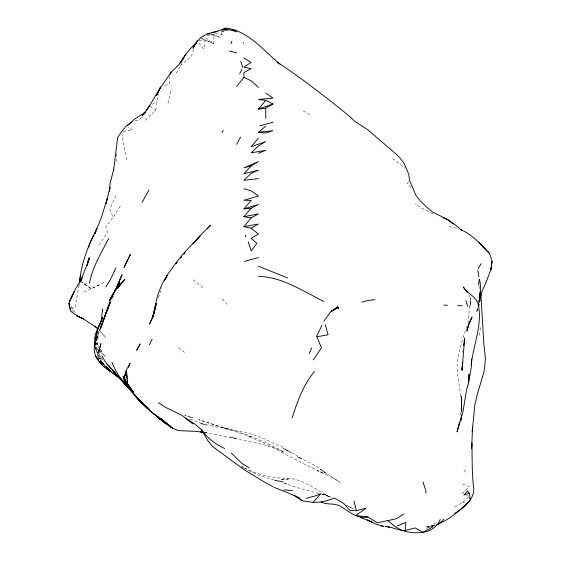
<?xml version="1.0" encoding="UTF-8"?>
<svg xmlns="http://www.w3.org/2000/svg" width="561" height="561" viewBox="0 0 561 561"><rect width="100%" height="100%" fill="white"/><g stroke="black" fill="none" stroke-linecap="round" stroke-linejoin="round"><path stroke-width="0.42" stroke-dasharray="2.81 2.1" d="M461.577 411.914L461.044 395.961L461.577 411.914L461.64 404.011L461.394 414.186M169.667 76.31L169.583 83.82L163.076 86.163M468.077 323.318L468.456 316.124L470.868 299.742L470.77 297.989L469.894 306.895L470.868 299.742L469.305 295.058M479.136 286.047L479.367 291.447M99.781 348.935L97.298 345.709L96.99 344.152L99.514 329.16M145.257 120.152L155.642 110.524L158.3 94.094M98.841 356.375L99.192 353.788M99.311 352.925L99.662 350.337M460.609 415.105L461.556 404.067L461.079 395.94L461.556 403.506C460.791 388.654 455.56 374.222 457.594 359.243C459.901 347.189 463.533 335.457 467.755 324.062M462.573 352.336L462.86 350.646M479.122 335.148L480.868 325.752M477.537 307.947L476.577 312.239L477.558 309.125M167.97 103.413L171.203 88.743M79.052 285.29L74.844 308.298L70.188 307.751M477.481 308.816L476.927 311.236L477.628 308.971M181.946 62.04L180.951 65.195L175.824 73.694M158.433 297.646L161.736 287.835M193.734 49.242L191.462 56.261L180.951 65.195L178.475 65.714M115.994 195.607L109.816 208.832L113.034 217.584L105.763 226.819L107.516 232.689L99.248 244.708M120.306 206.034L113.034 217.584M112.27 298.648L114.57 294.048M78.673 285.886L79.466 284.553M408.639 181.638L407.286 183.531L412.244 189.057M208.376 33.948L219.898 37.307L222.1 34.368L221.041 30.792L225.01 31.865L219.071 31.928M141.484 117.235L139.437 119.879L134.444 120.98M462.033 493.736L469.305 486.759L462.033 483.757M454.768 507.116L462.033 502.712L469.305 496.282L466.885 495.433M430.077 527.158L436.837 522.01M431.339 527.389L434.284 526.232M434.417 524.865L432.952 525.727L425.68 527.123L434.985 525.166M152.354 104.241L156.807 101.632M83.954 292.148L105.763 281.51M97.628 285.752L98.491 285.346L91.226 288.663L83.954 284.062L81.492 281.931M434.565 525.138L432.952 525.727L434.502 525.362M434.424 525.159L425.68 528.322L430.525 527.522M430.217 527.375L435.105 525.622M462.033 502.712L466.072 501.997M123.175 131.386L132.887 129.794L127.789 126.856M431.528 527.34L432.952 527.123M198.839 40.813L205.158 39.957L213.524 43.527L214.19 34.747L210.873 34.228M206.532 35.631L214.19 34.747L219.898 37.307M83.954 284.062L88.526 283.614M204.456 432.482L206.946 432.819L204.449 432.419M215.305 33.253L222.1 34.368M204.562 432.468L236.637 438.513L229.961 437.026C244.14 441.311 259.063 442.545 272.997 447.685C289.806 456.57 306.544 465.672 323.886 473.4L317.126 470.658L333.346 478.084L340.218 482.516L319.959 469.024L326.446 473.673L316.621 466.359L305.577 460.539L297.295 456.92L302.077 459.031L294.805 454.508L283.095 448.33L290.57 452.411L280.262 445.785L275.507 444.312L265.725 439.319L250.374 433.639L243.909 431.893L214.828 426.641L200.284 423.225L206.462 425.406L189.779 418.85M449.235 226.469L456.864 228.369M319.041 493.456L294.805 486.983L283.866 482.923M322.273 494.276L323.886 494.69L321.572 493.961M274.119 479.999L258.453 475.363L241.868 466.745M251.181 436.9L198.629 419.621L228.467 429.495L222.1 427.412C243.979 432.636 264.729 441.065 284.238 452.257L247.036 435.56M321.6 493.989L331.158 497.214L323.886 494.017L329.644 497.018C315.605 489.571 302.372 478.077 285.598 478.231C270.283 478.049 255.416 474.164 242.043 466.682M100.517 349.279L101.772 351.523L98.491 350.359L95.349 346.831L97.2 352.666M98.491 357.981L102.488 359.503L99.234 354.468M200.284 38.015L205.158 39.957L203.909 49.08L197.255 41.023M201.841 38.667L213.524 43.527L203.124 36.016M284.301 483.105L287.534 484.459M432.987 213.72L422.307 208.433L415.322 204.071M309.988 114.507L301.657 110.187M241.7 466.64L243.909 467.951M81.015 281.313L91.226 288.663M392.539 158.461L404.846 168.146M150.082 106.485L155.642 110.524M272.267 59.15L272.898 59.62M193.012 279.827L204.499 288.684M178.475 347.54L185.537 353.297M99.36 358.311L102.565 360.954M99.816 351.481L105.763 356.53L99.641 350.821M95.959 347.399L99.024 350.253M71.226 309.476L74.255 312.498M99.052 330.24L105.763 337.61L99.115 329.805M222.31 298.964L227.163 304.314M98.792 355.106L102.488 359.503M463.863 469.894L466.899 473.757M100.279 349.58L101.772 351.523M70.945 306.173L76.682 314.917M95.524 348.711L97.376 351.586M96.751 342.568L98.841 346.298M98.869 356.158L100.791 359.987M94.592 347.273L97.39 353.121M96.127 342.652L97.298 345.709L96.822 343.171M96.029 347.161L97.523 353.016M126.639 159.773L121.898 134.135M98.189 330.92L98.617 336.551M116.611 153.98L116.905 162.55M352.974 508.694L346.425 505.138L353.016 508.708M288.389 478.856L287.828 479.515L280.262 479.809L288.389 478.856M191.315 417.363L184.786 415.533L193.012 417.875L191.315 417.363"/><path stroke-width="0.84" d="M236.637 86.45L243.909 77.39L243.909 72.516L251.181 68.708L243.909 67.124L251.181 62.334L243.909 58.042M265.725 118.378L265.725 108.224L272.99 103.988L265.725 100.384L258.453 99.486L272.99 98.084L265.725 93.056M463.716 345.569L464.662 338.136L462.04 370.204L462.138 365.842M461.331 416.732L461.247 420.126L461.444 415.196M102.537 310.78L102.586 309.069L101.211 321.397M94.907 346.305L95.005 343.002L97.453 336.025L94.97 342.981L94.669 346.41M98.217 353.57L101.022 343.556L98.491 351.502M113.687 169.899L117.614 137.768L121.555 131.653L126.33 126.015L131.491 122.277M79.452 282.793C81.128 263.635 88.245 245.416 96.892 228.404L94.879 233.79L101.373 217.423L107.172 198.91L106.113 203.51M478.645 285.051L479.136 279.329M109.374 190.943L110.026 183.763L113.764 169.127M385.288 526.562C392.132 526.723 398.352 530.832 405.098 530.433L405.891 522.494L397.237 525.888M462.04 370.204L462.825 362.266M381.529 525.215L381.452 525.867L383.675 526.295M109.416 190.999L109.97 187.269L106.113 203.454M96.618 339.265L96.885 337.554L94.97 342.981L95.118 344.524M79.655 280.339L80.482 275.851M95.321 342.238L95.636 340.534M95.952 338.83L96.275 337.119M96.59 335.415L97.859 328.592L95.629 338.276M478.771 301.369L479.073 299.728M479.382 298.08L479.69 296.439L479.872 301.138L479.648 296.229M124.9 377.09L124.233 380.533L127.578 386.929L142.115 403.324L149.387 409.411L137.193 398.233L134.85 395.33L142.41 403.618L137.193 398.233L148.335 408.59L142.115 402.882L147.88 408.857L141.554 402.251L142.69 403.457M125.229 375.372L126.064 371.08L124.465 376.803L124.233 380.533L127.578 386.052L137.249 398.205L142.08 403.808L149.387 410.294L165.986 423.59L172.515 428.211L178.475 430.638L196.14 431.367L203.622 432.37M69.087 302.856L75.132 289.553L81.282 279.392L89.669 257.758L86.962 265.598M152.326 318.227L149.535 324.111L154.317 312.786L152.662 317.519L156.028 303.403L154.738 310.324C156.203 295.374 162.101 281.419 171.203 269.546L171.301 269.399C178.3 259.28 186.273 249.785 195.242 241.356M153.812 313.073L156.028 303.403L152.662 317.519M478.217 305.591C480.405 297.064 481.576 288.214 479.515 279.546M459.578 421.998L457.061 431.844L462.986 411.634L466.57 389.615L468.582 383.212L469.031 374.243L468.61 382.392L471.31 367.167L471.591 358.928L471.268 364.874C473.351 344.51 482.691 324.777 478.203 303.978C475.959 296.432 467.159 293.466 463.295 286.973L467.299 292.365M89.501 283.046C92.495 266.875 101.373 252.759 108.771 238.334M86.976 265.549L88.933 258.186L87.6 263.172M101.478 320.906L101.92 319.251M425.68 493.21L426.122 491.688L423.029 482.011M101.408 320.724L102.397 317.575L98.491 327.042L100.868 322.105C98.119 328.473 93.399 334.966 95.061 342.245M478.33 306.713L479.031 304.455L478.295 306.79M182.437 60.455C186.161 51.675 194.225 45.301 200.284 38.015C207.542 31.956 217.612 32.349 225.788 28.05C248.544 30.785 263.235 50.546 279.897 63.975C297.646 75.532 314.384 88.589 331.179 101.534L349.433 116.176L354.868 121.435L367.511 129.528L396.599 154.534L400.084 158.125L403.871 162.907L408.752 174.289L409.544 180.383L415.904 195.34L420.484 201.09L425.876 206.378M154.485 310.177L156.33 304.328M160.116 88.61C163.398 82.993 167.592 77.621 171.203 72.06C175.684 67.65 180.516 64.059 183.188 58.092M292.064 417.966C297.491 401.592 303.199 384.895 314.44 371.459M100.174 329.195L108.869 305.443L100.174 329.195L105.763 313.515M102.649 322.231L109.058 305.331L105.763 313.466C109.802 300.857 114.563 288.319 124.879 279.406L117.256 288.684L120.306 283.817L117.796 288.109M88.582 246.945L91.212 240.08L94.066 235.185M230.971 43.702L231.882 41.325M81.401 280.114L82.32 277.842M309.349 353.402L311.628 347.897M125.468 374.418L124.465 376.803L126.646 369.664L130.124 363.276L128.462 367.259M115.875 267.821L110.629 279.245L105.763 286.973M170.285 74.108L171.203 72.06M196.252 43.246L197.255 41.023L193.012 48.155L197.255 41.023M107.698 308.354L110.398 302.449L109.395 304.609M165.334 279.399L167.129 275.5L164.331 280.886M239.659 73.905L241.945 69.101M222.1 132.578L223.18 130.299M79.732 282.898L81.443 279.301L80.714 280.823M316.614 336.341L322.021 325.107M149.387 344.819L152.059 339.279M160.628 87.046L156.659 95.265L160.628 87.046L149.535 105.826M142.115 202.36L148.946 189.955M69.41 301.397L73.982 292.008L71.969 296.124M236.637 144.338L240.634 137.017M440.224 519.444C434.502 534.009 416.83 534.395 403.871 531.036M478.302 268.46L481.156 263.705M146.428 110.615L149.387 105.98L142.115 116.022L145.579 111.941L134.843 118.995L127.578 125.468M118.946 286.552L120.306 284.49L117.256 288.684M179.997 62.888L185.747 54.256M176.182 263.684L177.094 262.331M313.241 359.86L321.46 347.806L316.86 336.761L328.003 334.798L325.366 324.875M323.886 321.236L330.822 311.621M144.044 113.925L145.579 111.941M176.827 262.324L175.726 263.677L176.792 262.422M258.453 137.936L251.181 146.779L265.725 141.505L258.453 145.986L251.181 152.823L265.725 150.341L258.453 153.216M248.2 241.791L251.181 250.956L256.833 243.334L251.181 238.285L258.453 234.105L251.181 228.173L243.909 226.651L251.181 217.836L258.453 213.874L243.909 216.686L251.181 208.194L258.453 204.442L243.909 208.874L251.181 200.41L243.909 200.256L258.453 195.992L251.181 190.838L243.909 188.748M265.725 108.224L258.453 109.122L265.725 100.384M194.106 242.927L200.095 235.985L195.782 240.76M180.502 258.032L181.659 256.728M183.98 254.112L185.137 252.808M294.805 495.58L302.077 500.707L312.982 502.432L320.899 493.666L315.892 495.721L305.941 498.364M251.181 165.846L243.909 167.816L258.453 161.659L251.181 165.846L243.909 173.714L258.453 170.207L251.181 173.244L243.909 180.354L258.453 178.608M207.556 228.453L210.684 225.08L199.989 235.704L193.012 243.698L194.681 241.938M196.96 239.554L198.685 237.752M469.711 500.573C460.553 509.591 450.799 519.051 438.604 523.672M443.926 519.262L438.372 524.451L435.925 525.327M258.453 132.291L272.99 130.72L265.725 133.006L258.453 132.291L265.725 126.162M337.61 306.762L331.158 311.327L338.052 307.449L337.61 306.762L338.43 308.915L338.052 307.449L331.228 311.474M403.871 513.925L396.599 518.652L377.42 522.845L367.876 516.919C357.764 519.367 349.559 511.786 341.53 506.941C335.485 502.523 327.294 505.307 321.088 501.955L312.982 502.432M454.768 513.315C463.681 508.231 473.309 500.342 473.891 489.297C471.668 473.961 472.397 458.463 471.836 443.029L471.64 448.618L472.565 426.655L472.25 431.472L474.837 404.79L477.109 395.084L483.848 372.392L484.837 365.435L485.405 358.507L483.848 343.858L481.036 297.218L481.822 291.615L485.721 283.13L490.826 269.624L491.969 261.552L491.12 269.42L490.721 269.224L491.12 269.42L491.92 260.599L489.585 253.551C480.756 244.393 472.25 234.337 460.167 229.4M251.181 228.173L258.453 224.021L243.909 226.651M83.161 318.655L76.682 315.822L83.224 318.697M430.61 528.364L422.889 532.305L415.336 527.943L405.098 530.433M227.997 30.021L222.1 29.824L225.788 28.05M469.305 493.161L463.842 495.097L467.699 491.015L469.305 493.161L470.328 499.746L469.852 498.161M258.453 109.122L272.99 103.988M361.67 302.211L367.511 300.591L374.783 299.63M260.129 125.762L272.99 122.207M244.463 261.377L258.453 257.534M321.088 501.955L325.31 501.155L334.594 498.119L343.43 503.217L349.952 510.475L356.396 510.706L366.298 508.028L355.772 515.51L367.876 516.919M211.904 32.692L217.717 31.486M243.909 208.874L251.181 208.194M222.1 29.824L229.365 29.663L236.637 31.837M443.737 305.205L447.496 305.184M232.205 30.168L236.419 30.308M457.748 305.514L462.033 305.836M258.453 276.3C282.513 277.043 303.017 291.18 323.886 301.502M283.915 489.83L292.562 490.644M207.556 33.709L209.218 33.969M243.909 216.686L251.181 217.836M202.78 432.152L200.284 431.76L203.706 432.328M274.764 480.363L283.109 481.899M229.365 51.03L236.637 52.902M386.206 526.421L389.327 527.228M383.976 526.632L374.783 523.679L367.336 519.71M442.902 217.731L447.496 219.477L454.768 224.407L462.033 230.585M273.803 487.271L287.534 492.656L298.978 497.93L302.077 500.707M360.246 517.34L372.792 522.48L368.949 520.496M258.453 266.251L287.639 277.912M243.909 77.39L251.181 80.819L258.453 87.306M447.159 219.274L432.952 212.282L426.339 206.869M76.85 315.731L84.416 319.56L98.007 328.508M272.997 486.59L265.725 482.874L243.909 469.536L212.956 446.844L207.556 440.294L201.68 429.775L194.604 423.857L181.028 414.902L165.292 407.202L158.384 402.791M402.272 530.643L394.916 526.491L387.861 520.482M224.688 448.47C215.522 444.326 207.325 438.183 201.68 429.775M168.973 425.224L163.931 422.195L156.659 416.283L165.986 423.59L160.004 418.646L162.108 420.21M163.272 421.171L156.659 416.206L158.153 417.047M156.659 416.206L158.581 417.286M161.049 419.691L159.605 418.878L163.209 421.199M296.888 496.758L298.978 497.93M168.328 424.719L163.931 422.195L170.474 426.5M249.21 467.888L242.142 463.575L231.307 453.036M277.099 62.236L279.897 63.975M106.183 368.282L110.671 371.571L108.084 369.39M163.503 421.248L164.906 422.293M166.301 423.331L170.502 426.458M185.74 418.583L193.012 424.025M149.387 410.294L160.516 419.074M153.686 413.899L156.063 415.75M166.575 423.548L163.931 421.472L172.515 428.211L167.893 424.586M447.496 219.477L453.449 224.239M75.49 314.945L70.391 310.871L69.031 303.256L69.992 304.714M104.101 366.971L117.032 376.291L113.034 372.988L119.612 378.528M102.256 364.496L99.339 361.319M166.645 423.443L160.783 418.197L171.203 427.531L167.949 424.614M104.255 366.873C96.92 361.347 92.341 352.189 95.005 343.002L95.075 344.735M94.963 326.186L97.902 329.055M103.932 364.264L100.37 360.723L105.763 366.691L111.057 371.347L106.302 366.628M70.623 308.873L69.41 307.659L69.031 303.256M485.546 249.449L479.108 242.808L489.585 253.551M127.578 382.897L126.4 370.884L127.578 382.897L124.907 380.141L127.578 386.052L125.243 379.117M115.58 373.493L112.628 370.442C119.058 378.71 126.807 385.61 133.756 393.457M117.354 375.33L118.532 376.55C112.396 370.078 105.349 363.689 101.857 355.358M107.838 364.811L111.204 368.458M112.326 369.678L115.138 372.721M123.883 382.595L128.308 387.42C120.924 380.526 115.811 371.67 111.997 362.406M123.343 382.027L125.664 384.643M126.821 385.947L132.62 392.476L129.689 388.247M128.217 387.118L134.843 395.274M118.511 375.435L122.775 380.744M123.841 382.076L127.578 386.718L122.698 381.417L127.578 386.929L125.671 382.258M128.693 386.845L124.233 380.533L123.139 376.038L124.409 379.152M95.09 355.379L98.491 360.45M240.809 61.352L242.689 67.257M466.016 300.745L467.594 306.25M354.068 500.966L356.396 510.706M245.381 235.024L245.704 236.91M477.825 270.178L478.856 276.538M243.243 42.391L243.327 43.113M97.719 353.865L98.491 360.765M479.928 292.709L480.111 296.685L480.006 292.583M468.61 324.426L466.878 331.018L469.305 323.031L472.018 317.196L468.61 324.426M120.306 278.775L116.253 288.109L109.22 300.836L119.465 282.534L116.253 288.109L122.095 274.687L120.306 278.775M127.193 260.837L124.051 267.422L130.503 254.357L127.193 260.837M138.371 347.182L136.709 350.288L140.194 343.907L138.371 347.182M133.441 392.006L124.907 380.141L133.441 392.006"/></g></svg>
